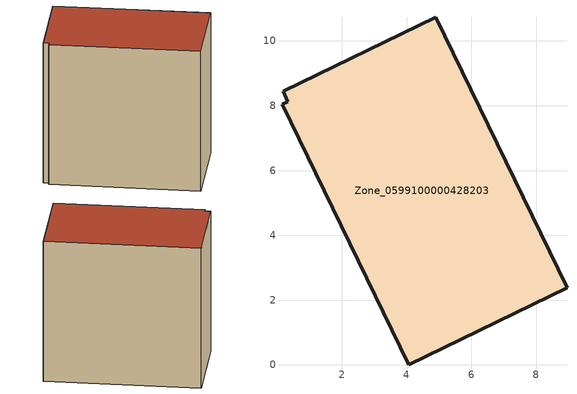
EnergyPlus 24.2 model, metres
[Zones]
Zone_0599100000428203
 floor ground (C_G): 0.34,8.12 0.19,8.45 4.89,10.73 8.95,2.38 4.06,0 0.15,8.05 z0
 wall outside (C_F): 4.06,0 8.95,2.38 4.89,10.73 0.19,8.45 0.34,8.12 0.15,8.05 4.06,0 z0:8.99
 roof outside (C_R): 0.19,8.45 0.34,8.12 0.15,8.05 4.06,0 8.95,2.38 4.89,10.73 z8.99
[BUILDING]
Pand.0599100000428203: North Axis=0; Terrain=City; Loads Convergence Tolerance Value=0.04; Temperature Convergence Tolerance Value=0.4; Solar Distribution=FullExterior; Maximum Number of Warmup Days=25; Minimum Number of Warmup Days=1
[Site:Location]
Rotterdam.The.Hague.AP_ZH_NLD Design_Conditions: Latitude=51.96; Longitude=4.45; Time Zone=1; Elevation=-4.5
[SITE:GROUNDTEMPERATURE:BUILDINGSURFACE]
18, 18, 18, 18, 18, 18, 18, 18, 18, 18, 18, 18
[MATERIAL] Thermal Absorptance=0.9; Solar Absorptance=0.7; Visible Absorptance=0.7
Name | Roughness | Thickness | Conductivity | Density | Specific Heat
G.TI.2006-2014 | MediumSmooth | 0.15 | 0.06 | 540 | 1210
F.TI.2006-2014 | Rough | 0.3 | 0.12 | 1920 | 840
R.TI.2006-2014 | MediumRough | 0.2 | 0.08 | 1500 | 1000
[CONSTRUCTION]
C_G: G.TI.2006-2014
C_F: F.TI.2006-2014
C_R: R.TI.2006-2014
[ZONE]
Zone_0599100000428203: Type=1; Multiplier=1; Ceiling Height=Autocalculate; Volume=Autocalculate; Floor Area=autocalculate; Part of Total Floor Area=Yes
[ZONEINFILTRATION:DESIGNFLOWRATE]
Infil_Zone_0599100000428203: Zone or ZoneList or Space or SpaceList=Zone_0599100000428203; Schedule=AlwaysOn; Design Flow Rate Calculation Method=Flow/Area; Flow Rate per Floor Area=0.0015; Constant Term Coefficient=1; Temperature Term Coefficient=0; Velocity Term Coefficient=0; Velocity Squared Term Coefficient=0
[HVACTEMPLATE:ZONE:IDEALLOADSAIRSYSTEM]
Zone_0599100000428203: Maximum Heating Supply Air Temperature=50; Minimum Cooling Supply Air Temperature=13; Maximum Heating Supply Air Humidity Ratio=0.0156; Minimum Cooling Supply Air Humidity Ratio=0.0077; Heating Limit=NoLimit; Cooling Limit=NoLimit; Dehumidification Control Type=ConstantSensibleHeatRatio; Cooling Sensible Heat Ratio=0.7; Dehumidification Setpoint=60; Humidification Control Type=None; Humidification Setpoint=30; Outdoor Air Method=None; Outdoor Air Flow Rate per Person=0.00944; Outdoor Air Flow Rate per Zone Floor Area=0; Outdoor Air Flow Rate per Zone=0; Demand Controlled Ventilation Type=None; Outdoor Air Economizer Type=NoEconomizer; Heat Recovery Type=None; Sensible Heat Recovery Effectiveness=0.7; Latent Heat Recovery Effectiveness=0.65
[ZONECONTROL:THERMOSTAT]
ThermostatControl_Zone_0599100000428203: Zone or ZoneList=Zone_0599100000428203; Control Type Schedule=DualSetpointControlType; Control 1=Thermostat_Zone_0599100000428203; Temperature Difference Between Cutout And Setpoint=0
[THERMOSTATSETPOINT:DUALSETPOINT]
Thermostat_Zone_0599100000428203: Heating Setpoint Temperature Schedule=HeatingSetpoint_Zone_0599100000428203; Cooling Setpoint Temperature Schedule=CoolingSetpoint_Zone_0599100000428203
[SCHEDULE:COMPACT]
HeatingSetpoint_Zone_0599100000428203: Through: 12/31, For: AllDays, Until: 24:00, 21
CoolingSetpoint_Zone_0599100000428203: Through: 12/31, For: AllDays, Until: 24:00, 24
DualSetpointControlType: Through: 12/31, For: AllDays, Until: 24:00, 4
AlwaysOn: Through: 12/31, For: AllDays, Until: 24:00, 1
